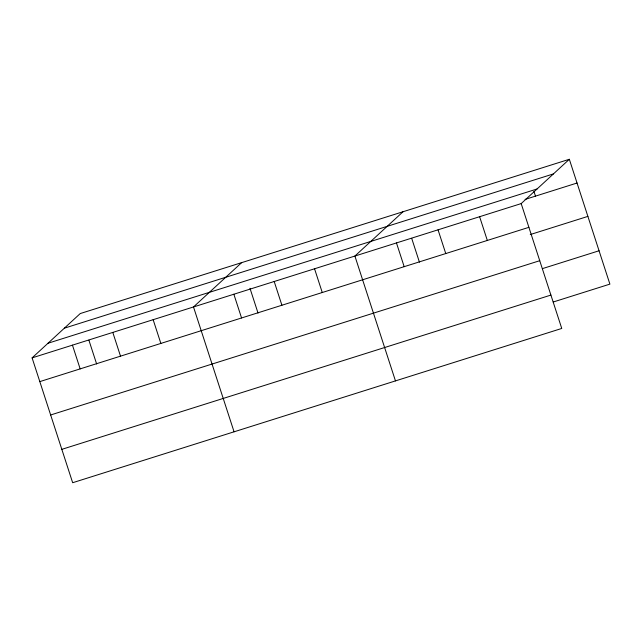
<?xml version="1.0" encoding="UTF-8"?>
<svg xmlns="http://www.w3.org/2000/svg" width="642" height="642" viewBox="0 0 642 642"><rect width="100%" height="100%" fill="white"/><g stroke="black" fill="none" stroke-linecap="round" stroke-linejoin="round"><path stroke-width="0.96" d="M569.334 159.28L521.184 203.594L561.75 328.447L72.666 482.72L32.1 357.875L80.25 313.553L569.334 159.28L609.9 284.125L553.211 302.013M241.649 262.642L193.499 306.956L234.065 431.809M403.048 211.732L354.898 256.046L395.464 380.899M64.361 328.182L553.444 173.902M47.989 343.245L537.073 188.973M525.084 199.413L577.046 183.018M32.1 357.875L521.184 203.594M39.812 381.613L528.896 227.332M530.252 234.563L587.887 216.386M50.654 414.973L539.737 260.7M542.37 268.645L599.058 250.765M61.825 449.352L550.908 295.079M533.935 191.38L535.476 196.131M479.614 216.707L487.326 240.445M438.045 229.82L445.757 253.558M411.691 238.334L419.435 262.169M396.467 242.933L404.179 266.671M314.548 268.773L322.26 292.511M274.198 281.501L281.91 305.239M249.979 288.29L258.036 313.079M233.848 294.229L241.561 317.967M153.149 319.692L160.861 343.422M112.799 332.42L120.511 356.149M88.893 340.156L96.637 363.99M72.45 345.147L80.162 368.885"/></g></svg>
